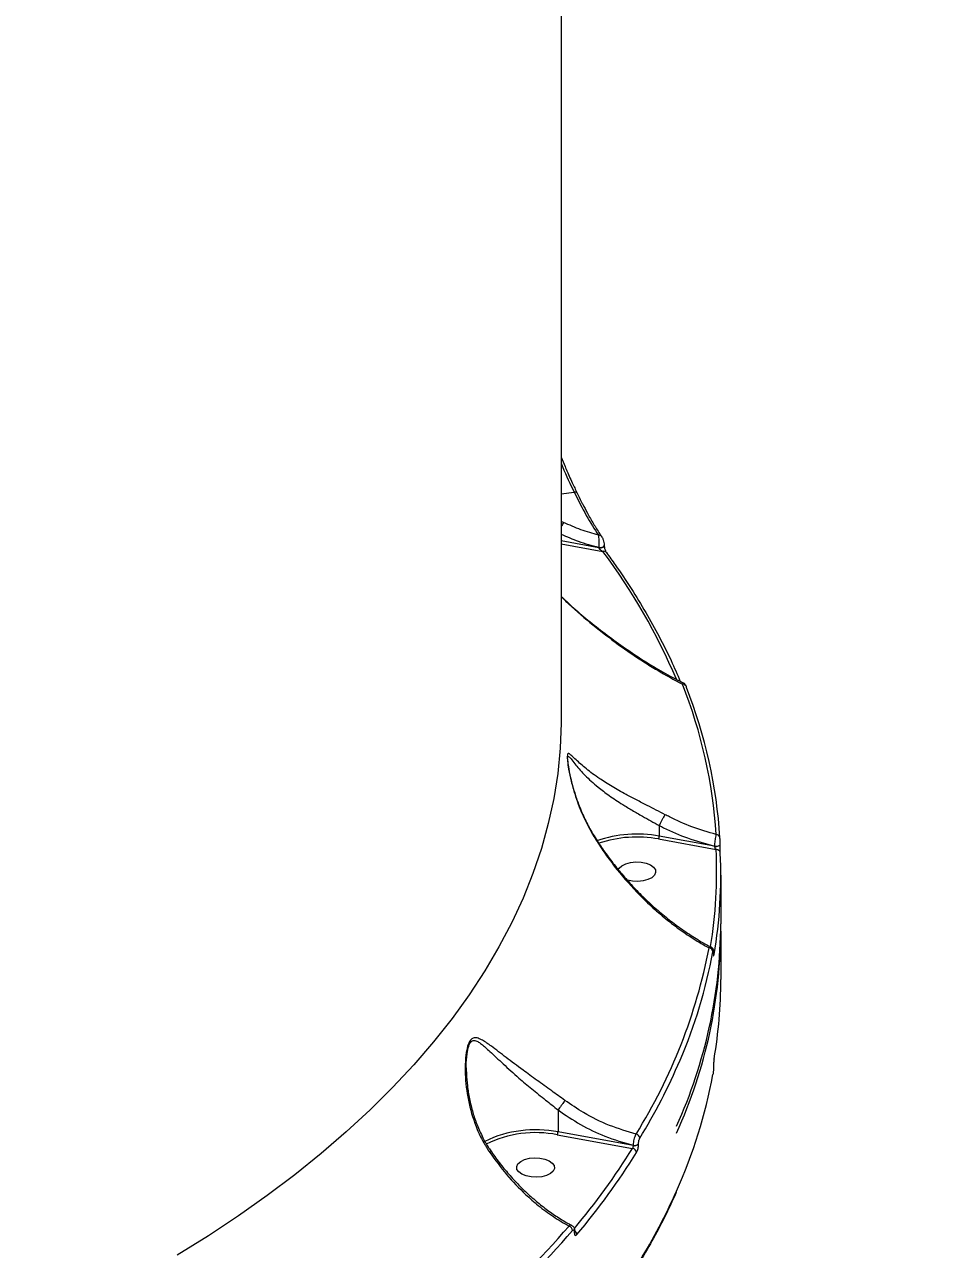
# Model space of a CAD drawing. Header units: millimetres. Extents: x -6901 to 7060, y -7557 to 6158.
# Drawn here: x 2210.4 to 2430.9, y -2043.5 to -1751.7 of the extents above; entities that cross this region are included whole.
import ezdxf

# ---------------------------------------------------------------- set-up
doc = ezdxf.new("R2010")
doc.units = ezdxf.units.MM
for name, color, linetype in [('DIKOM_ОБЪЕКТ', 7, 'Continuous'), ('DIKOM_РАЗМЕР_ЗОНА', 7, 'Continuous'), ('DIKOM_РАЗМЕР_ОБЪЕКТА', 7, 'Continuous')]:
    doc.layers.add(name, color=color, linetype=linetype)
doc.styles.add('style1', font='arial.ttf', dxfattribs={"width": 0.8})
doc.dimstyles.new('1-50', dxfattribs={"dimtxt": 300, "dimasz": 200, "dimexe": 100, "dimexo": 0, "dimgap": 100, "dimtad": 1, "dimtxsty": 'style1', "dimcen": 200, "dimclrd": 7, "dimclre": 7, "dimclrt": 7, "dimadec": 1, "dimazin": 2, "dimtfac": 1, "dimtmove": 0, "dimatfit": 2, "dimfxl": 0, "dimlwd": 25, "dimlwe": 18, "dimarcsym": 0})

# ---------------------------------------------------------------- blocks, each defined once
blk = doc.blocks.new('*D1')
at = {"layer": 'Defpoints', "color": 0, "transparency": 16777216}
for p in [(-4076.66, -462.32), (4983.51, -3127.59), (4983.51, -6854.07)]:
    blk.add_point(p, dxfattribs=at)
at = {"layer": 'DIKOM_РАЗМЕР_ОБЪЕКТА', "color": 7, "lineweight": 18, "transparency": 16777216}
for p, q in [((-4076.66, -462.32), (-4076.66, -6954.07)), ((4983.51, -3127.59), (4983.51, -6954.07))]:
    blk.add_line(p, q, dxfattribs=at)
at = {"layer": 'DIKOM_РАЗМЕР_ОБЪЕКТА', "color": 7, "lineweight": 25, "transparency": 16777216}
blk.add_line((-3876.66, -6854.07), (4783.51, -6854.07), dxfattribs=at)
at = {"layer": 'DIKOM_РАЗМЕР_ОБЪЕКТА', "color": 7, "transparency": 16777216}
for points in [[(-3876.66, -6820.74), (-3876.66, -6887.4), (-4076.66, -6854.07)], [(4783.51, -6820.74), (4783.51, -6887.4), (4983.51, -6854.07)]]:
    blk.add_solid(points, dxfattribs=at)
at = {"layer": 'DIKOM_РАЗМЕР_ОБЪЕКТА', "color": 7, "transparency": 16777216, "insert": (453.43, -6600.9), "char_height": 300, "attachment_point": 5, "style": 'style1'}
blk.add_mtext('9050', dxfattribs=at)
blk = doc.blocks.new('*D2')
at = {"layer": 'Defpoints', "color": 0, "transparency": 16777216}
for p in [(-1102.73, 4151.17), (-5819.23, -4492.42), (4721.24, -4492.42)]:
    blk.add_point(p, dxfattribs=at)
at = {"layer": 'DIKOM_РАЗМЕР_ОБЪЕКТА', "color": 7, "lineweight": 18, "transparency": 16777216}
for p, q in [((-1102.73, 4151.17), (-5919.23, 4151.17)), ((4721.24, -4492.42), (-5919.23, -4492.42))]:
    blk.add_line(p, q, dxfattribs=at)
at = {"layer": 'DIKOM_РАЗМЕР_ОБЪЕКТА', "color": 7, "lineweight": 25, "transparency": 16777216}
blk.add_line((-5819.23, 3951.17), (-5819.23, -4292.42), dxfattribs=at)
at = {"layer": 'DIKOM_РАЗМЕР_ОБЪЕКТА', "color": 7, "transparency": 16777216}
for points in [[(-5852.56, 3951.17), (-5785.89, 3951.17), (-5819.23, 4151.17)], [(-5852.56, -4292.42), (-5785.89, -4292.42), (-5819.23, -4492.42)]]:
    blk.add_solid(points, dxfattribs=at)
at = {"layer": 'DIKOM_РАЗМЕР_ОБЪЕКТА', "color": 7, "transparency": 16777216, "insert": (-6072.4, -170.63), "char_height": 300, "attachment_point": 5, "rotation": 90, "style": 'style1'}
blk.add_mtext('8650', dxfattribs=at)
blk = doc.blocks.new('*D3')
at = {"layer": 'Defpoints', "color": 0, "transparency": 16777216}
for p in [(-1553.27, 6158.28), (-6450.85, -6312.94), (5659.92, -6312.94)]:
    blk.add_point(p, dxfattribs=at)
at = {"layer": 'DIKOM_РАЗМЕР_ЗОНА', "color": 7, "lineweight": 18, "transparency": 16777216}
for p, q in [((-1553.27, 6158.28), (-6550.85, 6158.28)), ((5659.92, -6312.94), (-6550.85, -6312.94))]:
    blk.add_line(p, q, dxfattribs=at)
at = {"layer": 'DIKOM_РАЗМЕР_ЗОНА', "color": 7, "lineweight": 25, "transparency": 16777216}
blk.add_line((-6450.85, 5958.28), (-6450.85, -6112.94), dxfattribs=at)
at = {"layer": 'DIKOM_РАЗМЕР_ЗОНА', "color": 7, "transparency": 16777216}
for points in [[(-6484.18, 5958.28), (-6417.52, 5958.28), (-6450.85, 6158.28)], [(-6484.18, -6112.94), (-6417.52, -6112.94), (-6450.85, -6312.94)]]:
    blk.add_solid(points, dxfattribs=at)
at = {"layer": 'DIKOM_РАЗМЕР_ЗОНА', "color": 7, "transparency": 16777216, "insert": (-6704.02, -77.33), "char_height": 300, "attachment_point": 5, "rotation": 90, "style": 'style1'}
blk.add_mtext('12500', dxfattribs=at)
blk = doc.blocks.new('*D4')
at = {"layer": 'Defpoints', "color": 0, "transparency": 16777216}
for p in [(-5588.2, -1083.32), (7059.54, -2218.88), (7059.54, -7457.08)]:
    blk.add_point(p, dxfattribs=at)
at = {"layer": 'DIKOM_РАЗМЕР_ЗОНА', "color": 7, "lineweight": 18, "transparency": 16777216}
for p, q in [((-5588.2, -1083.32), (-5588.2, -7557.08)), ((7059.54, -2218.88), (7059.54, -7557.08))]:
    blk.add_line(p, q, dxfattribs=at)
at = {"layer": 'DIKOM_РАЗМЕР_ЗОНА', "color": 7, "lineweight": 25, "transparency": 16777216}
blk.add_line((-5388.2, -7457.08), (6859.54, -7457.08), dxfattribs=at)
at = {"layer": 'DIKOM_РАЗМЕР_ЗОНА', "color": 7, "transparency": 16777216}
for points in [[(-5388.2, -7423.74), (-5388.2, -7490.41), (-5588.2, -7457.08)], [(6859.54, -7423.74), (6859.54, -7490.41), (7059.54, -7457.08)]]:
    blk.add_solid(points, dxfattribs=at)
at = {"layer": 'DIKOM_РАЗМЕР_ЗОНА', "color": 7, "transparency": 16777216, "insert": (735.67, -7203.9), "char_height": 300, "attachment_point": 5, "style": 'style1'}
blk.add_mtext('12650', dxfattribs=at)

msp = doc.modelspace()

# ---------------------------------------------------------------- linework, layer by layer
at = {"layer": 'DIKOM_ОБЪЕКТ', "color": 7, "linetype": 'Continuous', "lineweight": 15}
for p, q in [((2338.182, -1655.007), (2338.182, -1917.117)), ((2338.182, -1863.502), (2341.268, -1863.131)), ((2341.949, -1863.307), (2341.954, -1863.316)), ((2338.753, -1870.314), (2338.182, -1870.057)), ((2347.094, -1876.323), (2338.182, -1874.714)), ((2338.182, -1875.416), (2348.123, -1877.21)), ((2347.094, -1876.242), (2347.094, -1876.323)), ((2348.425, -1875.756), (2348.425, -1875.837)), ((2361.536, -1942.497), (2361.534, -1942.504)), ((2361.534, -1942.504), (2361.534, -1945.037)), ((2361.37, -1945.708), (2375.056, -1948.214)), ((2374.678, -1947.443), (2361.534, -1945.037)), ((2374.678, -1947.415), (2374.678, -1947.443)), ((2376.013, -1946.93), (2376.013, -1946.915)), ((2376.013, -1946.93), (2376.013, -1946.958)), ((2376.013, -1946.958), (2376.013, -1946.944)), ((2376.182, -1954.361), (2376.182, -1965.933)), ((2376.182, -1967.647), (2376.182, -1979.219)), ((2374.423, -1972.736), (2374.419, -1972.783)), ((2374.419, -1972.783), (2374.419, -1972.872)), ((2374.423, -1972.825), (2374.419, -1972.872)), ((2374.423, -1972.736), (2374.423, -1972.825)), ((2374.423, -2000.254), (2374.419, -2000.301)), ((2374.419, -2000.301), (2374.419, -2000.39)), ((2374.423, -2000.343), (2374.419, -2000.39)), ((2374.423, -2000.254), (2374.423, -2000.343)), ((2337.411, -2010.257), (2337.411, -2015.498)), ((2337.248, -2016.17), (2355.168, -2019.403)), ((2355.293, -2018.724), (2337.411, -2015.498)), ((2355.293, -2018.677), (2355.293, -2018.724)), ((2356.577, -2018.393), (2356.577, -2018.346)), ((2341.292, -2039.328), (2341.292, -2039.396)), ((2341.375, -2039.122), (2341.375, -2039.19))]:
    msp.add_line(p, q, dxfattribs=at)
at = {"layer": 'DIKOM_ОБЪЕКТ', "color": 7, "linetype": 'Continuous', "lineweight": 15, "flags": 128}
for points in [[(2347.094, -1876.242), (2347.372, -1876.27), (2347.654, -1876.257), (2347.918, -1876.204), (2348.142, -1876.115), (2348.309, -1875.997), (2348.404, -1875.86), (2348.425, -1875.753)], [(2347.094, -1876.323), (2347.372, -1876.351), (2347.654, -1876.338), (2347.918, -1876.285), (2348.142, -1876.196), (2348.309, -1876.078), (2348.404, -1875.94), (2348.425, -1875.84)], [(2347.754, -1873.603), (2347.756, -1873.606), (2347.786, -1873.646)], [(2367.92, -1909.335), (2367.951, -1909.438), (2367.968, -1909.596)], [(2338.182, -1917.117), (2338.177, -1918.111), (2337.94, -1924.111), (2337.349, -1930.104), (2336.402, -1936.085), (2335.102, -1942.049), (2333.45, -1947.989), (2331.446, -1953.901), (2329.093, -1959.778), (2326.394, -1965.616), (2323.35, -1971.409), (2319.964, -1977.151), (2316.24, -1982.837), (2312.181, -1988.462), (2307.79, -1994.021), (2303.073, -1999.508), (2298.033, -2004.918), (2292.675, -2010.247), (2287.004, -2015.489), (2281.025, -2020.64), (2274.743, -2025.694), (2268.166, -2030.648), (2261.298, -2035.495), (2254.146, -2040.233), (2246.717, -2044.856)], [(2374.678, -1947.415), (2374.915, -1947.442), (2375.157, -1947.44), (2375.39, -1947.407), (2375.602, -1947.346), (2375.779, -1947.262), (2375.911, -1947.157), (2375.991, -1947.039), (2376.013, -1946.93)], [(2374.678, -1947.443), (2374.915, -1947.471), (2375.157, -1947.468), (2375.39, -1947.435), (2375.602, -1947.375), (2375.779, -1947.29), (2375.911, -1947.185), (2375.991, -1947.068), (2376.013, -1946.958)], [(2351.766, -1953.057), (2352.004, -1952.642), (2352.645, -1952.071), (2353.572, -1951.616), (2354.71, -1951.314), (2355.968, -1951.189), (2357.243, -1951.251), (2358.432, -1951.497)], [(2358.432, -1951.497), (2359.439, -1951.904), (2360.182, -1952.442), (2360.601, -1953.065), (2360.661, -1953.724), (2360.36, -1954.365), (2359.719, -1954.936), (2358.792, -1955.392), (2357.654, -1955.694), (2356.396, -1955.819), (2355.121, -1955.756), (2353.932, -1955.511), (2353.816, -1955.475)], [(2334.309, -2021.958), (2335.316, -2022.366), (2336.059, -2022.903), (2336.478, -2023.526), (2336.539, -2024.185), (2336.237, -2024.826), (2335.596, -2025.398), (2334.669, -2025.853), (2333.531, -2026.155), (2332.273, -2026.28), (2330.998, -2026.217), (2329.809, -2025.972), (2328.802, -2025.564), (2328.059, -2025.027), (2327.64, -2024.404), (2327.579, -2023.745), (2327.881, -2023.104), (2328.522, -2022.532), (2329.449, -2022.077), (2330.587, -2021.775), (2331.845, -2021.65), (2333.12, -2021.713), (2334.309, -2021.958)]]:
    msp.add_lwpolyline(points, dxfattribs=at)
at = {"layer": 'DIKOM_ОБЪЕКТ', "color": 7, "linetype": 'Continuous', "lineweight": 15}
for centre, radius, start, end in [((2341.476, -1863.73), 0.634, 41.82714, 109.20923), ((2346.429, -1875.337), 9.174, 146.80109, 154.02503), ((2347.192, -1874.108), 0.755, 41.92677, 101.18452), ((2348.32, -1877.968), 0.783, 38.93192, 104.58997), ((2227.414, -1966.815), 150.332, 23.16651, 36.58728), ((2367.151, -1909.669), 0.839, 23.43135, 96.22844), ((2257.457, -1952.104), 117.835, 3.6385, 21.54324), ((2258.123, -1952.961), 118.096, 3.63858, 21.54323), ((2356.175, -1973.742), 29.201, 79.42519, 108.97896), ((2356.216, -1974.173), 28.928, 79.73687, 108.36124), ((2375.076, -1945.533), 0.907, 4.22115, 91.37107), ((2263.366, -1953.498), 111.814, 350.8142, 2.70855), ((2264.037, -1954.355), 112.144, 350.32398, 2.70664), ((2375.136, -1949.134), 0.923, 4.66422, 94.95516), ((2257.901, -1965.277), 118.282, 335.61016, 359.68253), ((2258.324, -1967.093), 117.855, 335.60299, 0.14744), ((2245.186, -1946.94), 130.564, 328.06986, 349.08131), ((2253.42, -1950.015), 122.975, 336.82579, 349.43102), ((2373.334, -1972.648), 0.978, 4.51691, 86.91836), ((2373.783, -1973.212), 0.803, 0.59281, 35.22142), ((2263.686, -1979.177), 112.496, 350.33595, 359.97854), ((2235.132, -1942.367), 142.797, 328.49411, 336.89263), ((2252.527, -1979.013), 123.899, 335.9054, 349.39435), ((2332.057, -2042.689), 27.714, 78.8598, 115.7783), ((2332.057, -2042.488), 26.825, 78.8424, 115.98644), ((2355.783, -2017.072), 1.1, 4.2228, 78.86518), ((2355.645, -2017.384), 1.34, 254.78483, 314.09172), ((2355.645, -2017.431), 1.34, 254.78483, 314.09172), ((2208.957, -1927.907), 172.479, 320.11314, 327.96233), ((2209.383, -1928.583), 173.105, 319.96386, 327.95996), ((2355.014, -2020.502), 1.109, 4.3571, 82.02177), ((2234.516, -1971.271), 143.502, 328.50599, 336.019), ((2155.289, -1877.419), 244.73, 304.45503, 319.01551), ((2155.731, -1878.112), 245.268, 304.45493, 319.0156), ((2339.717, -2039.049), 1.166, 3.77086, 74.3313), ((2341.058, -2039.113), 0.317, 317.47474, 356.70082), ((2341.062, -2039.183), 0.314, 317.32974, 359.73275), ((2340.799, -2039.995), 1.122, 3.00314, 59.53355)]:
    msp.add_arc(centre, radius, start, end, dxfattribs=at)
for points, knots in [([(2338.182, -1854.747), (2338.49, -1855.496), (2338.884, -1856.452), (2339.74, -1858.548), (2340.696, -1860.68), (2341.572, -1862.503), (2341.961, -1863.313)], [0, 0, 0, 0, 0.2502668, 0.3195715, 0.6975452, 1, 1, 1, 1]), ([(2338.182, -1856.205), (2338.288, -1856.476), (2339.265, -1858.983), (2340.324, -1861.176), (2341.268, -1863.131)], [0, 0, 0, 0, 0.1084421, 1, 1, 1, 1]), ([(2341.268, -1863.131), (2342.226, -1865.031), (2344.167, -1868.878), (2346.078, -1871.858), (2347.046, -1873.367)], [0, 0, 0, 0, 0.4938187, 1, 1, 1, 1]), ([(2341.955, -1863.303), (2342.283, -1863.988), (2342.726, -1864.913), (2343.171, -1865.747), (2343.287, -1865.963)], [0, 0, 0, 0, 0.74073, 1, 1, 1, 1]), ([(2343.287, -1865.963), (2343.657, -1866.673), (2344.516, -1868.319), (2345.861, -1870.637), (2346.986, -1872.48), (2347.61, -1873.381), (2347.761, -1873.599)], [0, 0, 0, 0, 0.2460638, 0.5706153, 0.8963847, 1, 1, 1, 1]), ([(2347.046, -1873.367), (2345.65, -1872.953), (2342.842, -1872.12), (2340.12, -1870.918), (2338.753, -1870.314)], [0, 0, 0, 0, 0.497409, 1, 1, 1, 1]), ([(2338.182, -1873.114), (2339.522, -1873.695), (2342.444, -1874.962), (2345.461, -1875.793), (2347.094, -1876.242)], [0, 0, 0, 0, 0.4588365, 1, 1, 1, 1]), ([(2347.046, -1873.367), (2347.06, -1873.534), (2347.088, -1873.867), (2347.111, -1874.585), (2347.116, -1875.343), (2347.107, -1875.907), (2347.097, -1876.176), (2347.094, -1876.242)], [0, 0, 0, 0, 0.2415707, 0.4833938, 0.7164044, 0.9306267, 1, 1, 1, 1]), ([(2347.779, -1873.651), (2347.815, -1873.702), (2347.978, -1873.932), (2348.179, -1874.396), (2348.296, -1874.863), (2348.347, -1875.066)], [0, 0, 0, 0, 0.137489, 0.6256674, 1, 1, 1, 1]), ([(2348.347, -1875.066), (2348.349, -1875.071), (2348.404, -1875.271), (2348.441, -1875.521), (2348.42, -1875.73), (2348.417, -1875.753)], [0, 0, 0, 0, 0.0243976, 0.890644, 1, 1, 1, 1]), ([(2348.426, -1875.84), (2348.426, -1875.851), (2348.424, -1875.896), (2348.434, -1876.033), (2348.464, -1876.247), (2348.524, -1876.527), (2348.623, -1876.857), (2348.759, -1877.196), (2348.886, -1877.418), (2348.918, -1877.459), (2348.924, -1877.466)], [0, 0, 0, 0, 0.0222977, 0.1004203, 0.201829, 0.3228197, 0.4838941, 0.6936381, 0.9467604, 1, 1, 1, 1]), ([(2347.094, -1876.323), (2347.096, -1876.343), (2347.099, -1876.378), (2347.127, -1876.451), (2347.167, -1876.517), (2347.262, -1876.639), (2347.445, -1876.811), (2347.751, -1877.027), (2347.992, -1877.145), (2348.123, -1877.21)], [0, 0, 0, 0, 0.0447527, 0.0741878, 0.1535356, 0.1941008, 0.3790248, 0.66133, 1, 1, 1, 1]), ([(2348.929, -1877.476), (2349.639, -1878.455), (2351.694, -1881.294), (2354.869, -1886.035), (2358.354, -1891.713), (2361.525, -1897.44), (2364.275, -1902.921), (2365.826, -1906.509), (2366.539, -1908.158)], [0, 0, 0, 0, 0.098011, 0.2840149, 0.4699921, 0.6559247, 0.8418086, 1, 1, 1, 1]), ([(2338.182, -1887.943), (2338.873, -1888.598), (2340.796, -1890.42), (2344.098, -1893.239), (2348.124, -1896.459), (2352.389, -1899.599), (2356.805, -1902.594), (2361.282, -1905.333), (2364.763, -1907.303), (2366.748, -1908.264), (2367.249, -1908.507)], [0, 0, 0, 0, 0.0755211, 0.2101029, 0.3503657, 0.4970324, 0.6499601, 0.800903, 0.9497572, 1, 1, 1, 1]), ([(2338.182, -1887.999), (2338.783, -1888.592), (2341.231, -1891.006), (2345.769, -1894.815), (2351.733, -1899.44), (2356.849, -1902.913), (2361.957, -1906.09), (2365.032, -1907.744), (2367.06, -1908.835)], [0, 0, 0, 0, 0.0665707, 0.2708121, 0.4801278, 0.689456, 0.7951256, 1, 1, 1, 1]), ([(2367.247, -1908.511), (2367.24, -1908.502), (2367.205, -1908.454), (2367.137, -1908.591), (2367.077, -1908.779), (2367.06, -1908.835)], [0, 0, 0, 0, 0.1418482, 0.7443078, 1, 1, 1, 1]), ([(2367.252, -1908.499), (2367.318, -1908.535), (2367.462, -1908.615), (2367.63, -1908.793), (2367.786, -1909.024), (2367.869, -1909.199), (2367.915, -1909.323), (2367.919, -1909.336)], [0, 0, 0, 0, 0.1670298, 0.3644056, 0.5938351, 0.9592403, 1, 1, 1, 1]), ([(2362.937, -1939.92), (2361.504, -1939.184), (2359.18, -1937.989), (2356.05, -1936.393), (2353.183, -1934.874), (2350.179, -1933.173), (2346.938, -1931.12), (2344, -1928.943), (2341.949, -1927.093), (2340.669, -1925.847), (2340.022, -1925.302), (2339.691, -1925.402), (2339.585, -1925.992), (2339.652, -1927.231), (2339.953, -1929.29), (2340.527, -1931.985), (2341.551, -1935.617), (2343.111, -1939.914), (2344.791, -1943.005), (2345.639, -1944.565)], [0, 0, 0, 0, 0.0742578, 0.1205069, 0.1678164, 0.2375791, 0.309445, 0.4056712, 0.5047068, 0.5602508, 0.616857, 0.6484771, 0.6753878, 0.7024594, 0.7386867, 0.78711, 0.8368187, 0.9176548, 1, 1, 1, 1]), ([(2339.687, -1926.619), (2339.685, -1926.596), (2339.665, -1926.239), (2339.773, -1926.026), (2340.068, -1926.051), (2340.683, -1926.845), (2341.864, -1928.365), (2343.786, -1930.565), (2346.505, -1933.047), (2349.562, -1935.375), (2352.352, -1937.228), (2355.068, -1938.877), (2357.982, -1940.528), (2360.185, -1941.79), (2361.535, -1942.497), (2361.536, -1942.497)], [0, 0, 0, 0, 0.0025478, 0.0392152, 0.0837136, 0.1649934, 0.2485921, 0.3934954, 0.5418371, 0.6467154, 0.7540202, 0.822523, 0.8923314, 0.9999667, 1, 1, 1, 1]), ([(2339.685, -1926.619), (2339.685, -1926.621), (2339.684, -1926.676), (2339.695, -1926.984), (2339.752, -1927.59), (2339.863, -1928.443), (2339.985, -1929.113), (2340.044, -1929.438)], [0, 0, 0, 0, 0.0037282, 0.1831719, 0.4228938, 0.7194173, 1, 1, 1, 1]), ([(2340.044, -1929.438), (2340.058, -1929.518), (2340.15, -1930.055), (2340.417, -1931.257), (2340.887, -1933.14), (2341.601, -1935.499), (2342.613, -1938.327), (2343.981, -1941.37), (2345.049, -1943.503), (2345.702, -1944.49), (2345.723, -1944.522)], [0, 0, 0, 0, 0.0167858, 0.1129975, 0.2331858, 0.3832586, 0.5673341, 0.7846, 0.9929265, 1, 1, 1, 1]), ([(2362.937, -1939.92), (2362.928, -1939.931), (2362.857, -1940.029), (2362.686, -1940.29), (2362.391, -1940.794), (2362.073, -1941.383), (2361.77, -1941.984), (2361.612, -1942.329), (2361.536, -1942.497)], [0, 0, 0, 0, 0.0259388, 0.2202731, 0.4178694, 0.6154928, 0.8130907, 1, 1, 1, 1]), ([(2375.054, -1944.626), (2373.13, -1944.067), (2369.357, -1942.971), (2365.347, -1941.178), (2363.268, -1940.093), (2362.937, -1939.92)], [0, 0, 0, 0, 0.4665334, 0.915012, 1, 1, 1, 1]), ([(2361.534, -1942.504), (2361.878, -1942.68), (2364.055, -1943.794), (2368.402, -1945.694), (2372.511, -1946.821), (2374.678, -1947.415)], [0, 0, 0, 0, 0.0814809, 0.5156586, 1, 1, 1, 1]), ([(2345.732, -1944.517), (2345.727, -1944.519), (2345.718, -1944.521), (2345.659, -1944.554), (2345.639, -1944.565)], [0, 0, 0, 0, 0.6628791, 1, 1, 1, 1]), ([(2345.639, -1944.565), (2345.814, -1944.856), (2346.693, -1946.323), (2348.381, -1948.894), (2351.638, -1953.325), (2355.122, -1957.34), (2358.997, -1961.194), (2362.21, -1964.065), (2365.839, -1966.917), (2369.571, -1969.501), (2372.115, -1970.948), (2373.387, -1971.671)], [0, 0, 0, 0, 0.0242958, 0.1222473, 0.2202174, 0.4215145, 0.5118877, 0.6322344, 0.7525887, 0.8762936, 1, 1, 1, 1]), ([(2345.747, -1944.509), (2346.077, -1945.065), (2347.031, -1946.673), (2348.806, -1949.247), (2351.065, -1952.249), (2353.532, -1955.192), (2356.186, -1958.058), (2359.011, -1960.819), (2361.982, -1963.441), (2365.084, -1965.905), (2368.279, -1968.166), (2371.218, -1970.033), (2373.083, -1971.021), (2373.855, -1971.43)], [0, 0, 0, 0, 0.0461819, 0.1335996, 0.2238581, 0.3170898, 0.4132455, 0.5120685, 0.6130588, 0.7157675, 0.8207362, 0.9257549, 1, 1, 1, 1]), ([(2361.37, -1945.708), (2361.374, -1945.701), (2361.386, -1945.682), (2361.417, -1945.625), (2361.459, -1945.519), (2361.501, -1945.359), (2361.529, -1945.189), (2361.533, -1945.087), (2361.534, -1945.037)], [0, 0, 0, 0, 0.0535205, 0.1413904, 0.356018, 0.5707398, 0.7853946, 1, 1, 1, 1]), ([(2375.054, -1944.626), (2375.023, -1944.74), (2374.957, -1944.984), (2374.857, -1945.536), (2374.771, -1946.175), (2374.706, -1946.833), (2374.688, -1947.22), (2374.678, -1947.415)], [0, 0, 0, 0, 0.1848115, 0.3988313, 0.6012793, 0.7990334, 1, 1, 1, 1]), ([(2376.013, -1946.915), (2376.013, -1946.816), (2376.012, -1946.618), (2376.007, -1946.28), (2376, -1945.949), (2375.991, -1945.66), (2375.984, -1945.528), (2375.98, -1945.467)], [0, 0, 0, 0, 0.1951156, 0.3900918, 0.5932454, 0.8111526, 1, 1, 1, 1]), ([(2374.678, -1947.443), (2374.681, -1947.482), (2374.684, -1947.531), (2374.707, -1947.642), (2374.753, -1947.777), (2374.841, -1947.95), (2374.946, -1948.104), (2375.02, -1948.179), (2375.056, -1948.214)], [0, 0, 0, 0, 0.127175, 0.1626561, 0.3404158, 0.5454619, 0.7831075, 1, 1, 1, 1]), ([(2376.056, -1949.059), (2376.052, -1948.97), (2376.044, -1948.778), (2376.032, -1948.36), (2376.021, -1947.878), (2376.014, -1947.381), (2376.014, -1947.089), (2376.013, -1946.944)], [0, 0, 0, 0, 0.189065, 0.4045608, 0.6068631, 0.8033863, 1, 1, 1, 1]), ([(2373.841, -1971.459), (2373.796, -1971.437), (2373.682, -1971.382), (2373.512, -1971.519), (2373.404, -1971.65), (2373.387, -1971.671)], [0, 0, 0, 0, 0.3578731, 0.8971676, 1, 1, 1, 1]), ([(2373.851, -1971.438), (2373.854, -1971.439), (2373.95, -1971.47), (2374.09, -1971.603), (2374.248, -1971.794), (2374.338, -1971.989), (2374.385, -1972.16), (2374.415, -1972.366), (2374.425, -1972.549), (2374.422, -1972.74), (2374.421, -1972.782)], [0, 0, 0, 0, 0.0057159, 0.1708272, 0.3118731, 0.4359365, 0.5439333, 0.6604688, 0.926364, 1, 1, 1, 1]), ([(2374.309, -1972.571), (2374.325, -1972.497), (2374.354, -1972.366), (2374.387, -1972.356), (2374.409, -1972.455), (2374.418, -1972.617), (2374.419, -1972.745), (2374.419, -1972.783)], [0, 0, 0, 0, 0.302603, 0.5347124, 0.7254553, 0.9170968, 1, 1, 1, 1]), ([(2374.419, -1972.872), (2374.42, -1972.93), (2374.421, -1973.131), (2374.436, -1973.385), (2374.471, -1973.539), (2374.522, -1973.516), (2374.563, -1973.314), (2374.585, -1973.203)], [0, 0, 0, 0, 0.0796199, 0.2756958, 0.4707986, 0.71055, 1, 1, 1, 1]), ([(2374.425, -1972.867), (2374.425, -1972.914), (2374.425, -1973.046), (2374.431, -1973.159), (2374.439, -1973.218), (2374.437, -1973.208), (2374.437, -1973.207)], [0, 0, 0, 0, 0.2394623, 0.665287, 0.95935, 1, 1, 1, 1]), ([(2339.063, -2007.978), (2338.004, -2007.212), (2335.733, -2005.568), (2332.343, -2003.154), (2328.657, -2000.474), (2324.964, -1997.695), (2321.837, -1995.274), (2319.738, -1993.785), (2318.398, -1993.126), (2317.481, -1992.97), (2316.873, -1993.279), (2316.401, -1993.818), (2315.94, -1994.712), (2315.484, -1996.728), (2315.271, -1999.425), (2315.345, -2003.516), (2316.075, -2008.791), (2317.662, -2013.889), (2319.465, -2017.752), (2320.586, -2019.504), (2321.15, -2020.384)], [0, 0, 0, 0, 0.0590559, 0.1267714, 0.1965282, 0.2899965, 0.3861937, 0.4527698, 0.4864305, 0.5209071, 0.5489143, 0.5542494, 0.5800463, 0.6152115, 0.6617355, 0.7094944, 0.8061407, 0.9056046, 0.9525539, 1, 1, 1, 1]), ([(2315.573, -2000.258), (2315.567, -2000.083), (2315.526, -1998.921), (2315.684, -1997.102), (2316.06, -1995.115), (2316.477, -1994.272), (2316.9, -1993.804), (2317.457, -1993.598), (2318.285, -1993.888), (2319.502, -1994.764), (2321.414, -1996.513), (2324.29, -1999.237), (2327.675, -2002.302), (2331.118, -2005.198), (2334.263, -2007.749), (2336.426, -2009.462), (2337.413, -2010.251), (2337.413, -2010.251)], [0, 0, 0, 0, 0.0123954, 0.0822952, 0.1321824, 0.1676395, 0.1749591, 0.213908, 0.2634477, 0.3133418, 0.4134812, 0.5580108, 0.7024382, 0.8069593, 0.9113221, 0.9999509, 1, 1, 1, 1]), ([(2374.585, -1998.061), (2374.582, -1998.079), (2374.56, -1998.212), (2374.522, -1998.507), (2374.477, -1998.981), (2374.445, -1999.448), (2374.424, -1999.904), (2374.421, -2000.169), (2374.419, -2000.301)], [0, 0, 0, 0, 0.0392772, 0.2872761, 0.4951894, 0.6709939, 0.8353121, 1, 1, 1, 1]), ([(2315.571, -2000.258), (2315.573, -2000.732), (2315.58, -2002.136), (2315.799, -2004.6), (2316.292, -2007.674), (2317.068, -2010.801), (2318.123, -2013.906), (2319.413, -2016.733), (2320.583, -2018.863), (2321.357, -2019.922), (2321.572, -2020.216)], [0, 0, 0, 0, 0.0688157, 0.2038661, 0.3531042, 0.5107948, 0.6590229, 0.8160922, 0.9489271, 1, 1, 1, 1]), ([(2374.419, -2000.39), (2374.418, -2000.476), (2374.417, -2000.647), (2374.403, -2000.941), (2374.382, -2001.237), (2374.352, -2001.535), (2374.327, -2001.72), (2374.311, -2001.804), (2374.309, -2001.817)], [0, 0, 0, 0, 0.1673358, 0.3344734, 0.5091612, 0.7130816, 0.9577446, 1, 1, 1, 1]), ([(2337.413, -2010.251), (2337.412, -2010.252), (2337.412, -2010.254), (2337.411, -2010.256), (2337.411, -2010.257)], [0, 0, 0, 0, 0.6183522, 1, 1, 1, 1]), ([(2337.411, -2010.257), (2339.164, -2011.449), (2342.711, -2013.86), (2348.749, -2016.77), (2353.038, -2018.02), (2355.293, -2018.677)], [0, 0, 0, 0, 0.3165675, 0.6406673, 1, 1, 1, 1]), ([(2339.063, -2007.978), (2339.049, -2007.997), (2338.998, -2008.074), (2338.848, -2008.292), (2338.566, -2008.692), (2338.176, -2009.231), (2337.768, -2009.784), (2337.531, -2010.096), (2337.413, -2010.251)], [0, 0, 0, 0, 0.0380735, 0.1491898, 0.3618635, 0.5745823, 0.7872863, 1, 1, 1, 1]), ([(2355.995, -2015.993), (2353.88, -2015.371), (2349.593, -2014.109), (2343.885, -2011.293), (2340.518, -2008.979), (2339.063, -2007.978)], [0, 0, 0, 0, 0.3558604, 0.721481, 1, 1, 1, 1]), ([(2337.248, -2016.17), (2337.254, -2016.16), (2337.266, -2016.141), (2337.296, -2016.083), (2337.336, -2015.98), (2337.378, -2015.821), (2337.406, -2015.651), (2337.41, -2015.549), (2337.411, -2015.498)], [0, 0, 0, 0, 0.0702644, 0.1415033, 0.356073, 0.5707323, 0.785377, 1, 1, 1, 1]), ([(2355.995, -2015.993), (2355.923, -2016.122), (2355.78, -2016.379), (2355.578, -2016.964), (2355.417, -2017.617), (2355.321, -2018.215), (2355.301, -2018.545), (2355.293, -2018.677)], [0, 0, 0, 0, 0.2142269, 0.4283286, 0.642722, 0.8576029, 1, 1, 1, 1]), ([(2355.293, -2018.724), (2355.292, -2018.757), (2355.291, -2018.839), (2355.276, -2018.99), (2355.248, -2019.155), (2355.211, -2019.304), (2355.182, -2019.37), (2355.168, -2019.403)], [0, 0, 0, 0, 0.140734, 0.355199, 0.5699727, 0.7851059, 1, 1, 1, 1]), ([(2356.12, -2020.417), (2356.172, -2020.32), (2356.275, -2020.126), (2356.412, -2019.683), (2356.515, -2019.189), (2356.569, -2018.739), (2356.575, -2018.492), (2356.577, -2018.393)], [0, 0, 0, 0, 0.2149955, 0.4299325, 0.6446822, 0.8592083, 1, 1, 1, 1]), ([(2356.577, -2018.346), (2356.578, -2018.28), (2356.582, -2018.113), (2356.619, -2017.811), (2356.687, -2017.481), (2356.778, -2017.186), (2356.845, -2017.056), (2356.879, -2016.991)], [0, 0, 0, 0, 0.1422386, 0.3570787, 0.5715517, 0.7857574, 1, 1, 1, 1]), ([(2321.532, -2020.245), (2321.511, -2020.239), (2321.474, -2020.227), (2321.307, -2020.302), (2321.19, -2020.363), (2321.15, -2020.384)], [0, 0, 0, 0, 0.4597493, 0.8140535, 1, 1, 1, 1]), ([(2321.15, -2020.384), (2322.457, -2022.163), (2325.104, -2025.767), (2329.082, -2029.887), (2332.844, -2033.178), (2336.302, -2035.768), (2338.783, -2037.203), (2340.032, -2037.926)], [0, 0, 0, 0, 0.2398777, 0.4858759, 0.6394209, 0.8185501, 1, 1, 1, 1]), ([(2321.563, -2020.223), (2321.909, -2020.724), (2322.94, -2022.219), (2324.821, -2024.564), (2327.18, -2027.245), (2329.67, -2029.75), (2332.255, -2032.058), (2334.915, -2034.158), (2337.627, -2036.003), (2339.565, -2037.199), (2340.591, -2037.705), (2340.699, -2037.758)], [0, 0, 0, 0, 0.0654014, 0.1949503, 0.3255371, 0.456972, 0.588808, 0.7203556, 0.8523233, 0.9844234, 1, 1, 1, 1]), ([(2365.543, -2029.882), (2364.875, -2031.372), (2363.34, -2034.795), (2360.626, -2040.004), (2358.31, -2044.079), (2357, -2046.239), (2356.779, -2046.604)], [0, 0, 0, 0, 0.2646322, 0.6081172, 0.9337315, 1, 1, 1, 1]), ([(2340.695, -2037.769), (2340.598, -2037.74), (2340.403, -2037.679), (2340.157, -2037.843), (2340.032, -2037.926)], [0, 0, 0, 0, 0.4934894, 1, 1, 1, 1]), ([(2340.688, -2037.782), (2340.769, -2037.823), (2340.958, -2037.921), (2341.164, -2038.191), (2341.315, -2038.543), (2341.38, -2038.853), (2341.366, -2039.071), (2341.362, -2039.131)], [0, 0, 0, 0, 0.1631923, 0.3798838, 0.6093748, 0.8917324, 1, 1, 1, 1]), ([(2340.881, -2038.972), (2340.929, -2038.925), (2341.026, -2038.831), (2341.153, -2038.837), (2341.245, -2038.956), (2341.287, -2039.139), (2341.291, -2039.279), (2341.292, -2039.328)], [0, 0, 0, 0, 0.2287938, 0.457798, 0.6785417, 0.8883046, 1, 1, 1, 1]), ([(2341.292, -2039.396), (2341.294, -2039.468), (2341.3, -2039.682), (2341.365, -2039.963), (2341.506, -2040.143), (2341.7, -2040.152), (2341.846, -2040.008), (2341.919, -2039.936)], [0, 0, 0, 0, 0.1083032, 0.3204114, 0.5431027, 0.7715849, 1, 1, 1, 1]), ([(2341.377, -2039.186), (2341.377, -2039.215), (2341.376, -2039.294), (2341.387, -2039.359), (2341.388, -2039.363), (2341.389, -2039.365)], [0, 0, 0, 0, 0.266805, 0.7086211, 1, 1, 1, 1])]:
    msp.add_open_spline(points, degree=3, knots=knots, dxfattribs=at)

# ---------------------------------------------------------------- dimensions: what is measured, and where the dimension line sits
at = {"layer": 'DIKOM_РАЗМЕР_ЗОНА'}
dim = msp.add_linear_dim(base=(-6450.85, -6312.937), p1=(-1553.272, 6158.285), p2=(5659.925, -6312.937), angle=90, text='12500', dimstyle='1-50', dxfattribs=at)
dim.commit()
dim.dimension.update_dxf_attribs({"geometry": '*D3', "text_midpoint": (-6450.85, -77.326), "dimtype": 160})
dim = msp.add_linear_dim(base=(7059.538, -7457.077), p1=(-5588.199, -1083.325), p2=(7059.538, -2218.883), text='12650', dimstyle='1-50', dxfattribs=at)
dim.commit()
dim.dimension.update_dxf_attribs({"geometry": '*D4', "text_midpoint": (735.669, -7457.077), "dimtype": 160})
at = {"layer": 'DIKOM_РАЗМЕР_ОБЪЕКТА'}
dim = msp.add_linear_dim(base=(-5819.225, -4492.425), p1=(-1102.732, 4151.169), p2=(4721.24, -4492.425), angle=90, text='8650', dimstyle='1-50', dxfattribs=at)
dim.commit()
dim.dimension.update_dxf_attribs({"geometry": '*D2', "text_midpoint": (-5819.225, -170.628), "dimtype": 160})
dim = msp.add_linear_dim(base=(4983.514, -6854.07), p1=(-4076.663, -462.325), p2=(4983.514, -3127.595), text='9050', dimstyle='1-50', dxfattribs=at)
dim.commit()
dim.dimension.update_dxf_attribs({"geometry": '*D1', "text_midpoint": (453.425, -6854.07), "dimtype": 160})

doc.saveas('drawing.dxf')
